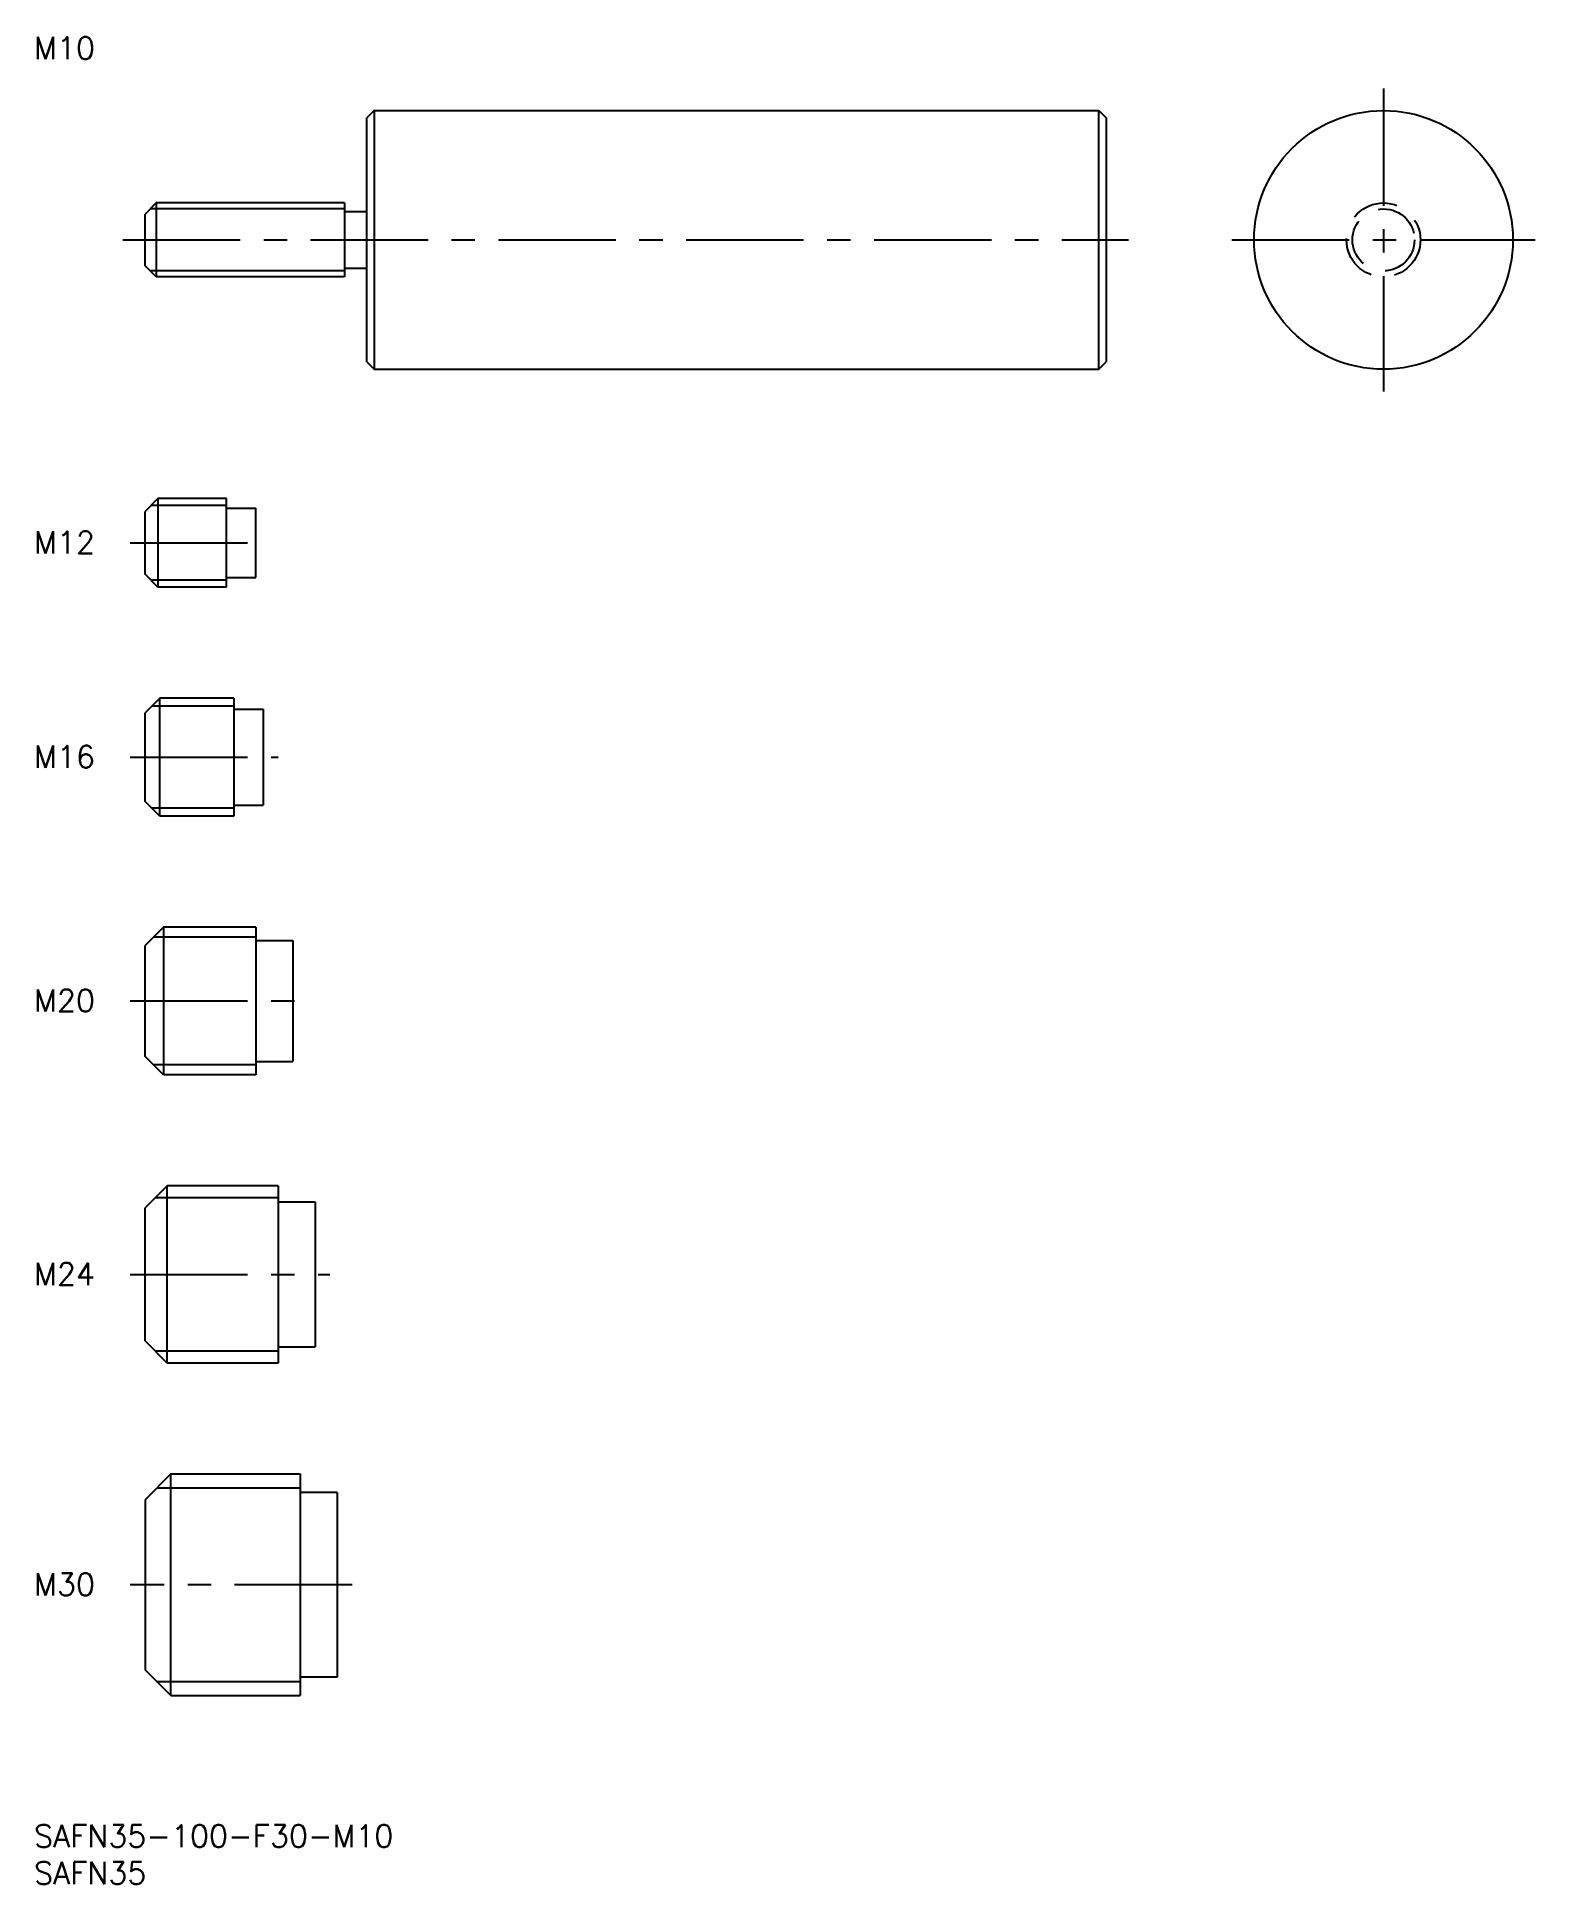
# Model space of a CAD drawing. Extents: x 0 to 203, y -8 to 242.
import ezdxf

# ---------------------------------------------------------------- set-up
doc = ezdxf.new("R2010")
doc.units = 0
doc.header["$LTSCALE"] = 0.5
doc.linetypes.add('CENTER', pattern=[50.8, 31.75, -6.35, 6.35, -6.35])
doc.linetypes.add('DASHED', pattern=[19.05, 12.7, -6.35])
for name, color, linetype in [('MSM_CENTER', 1, 'CENTER'), ('MSM_CONTINUOUS', 7, 'CONTINUOUS'), ('MSM_DASHED', 4, 'DASHED'), ('MSM_NARROW', 5, 'CONTINUOUS'), ('MSM_PART_NUMBER', 7, 'CONTINUOUS')]:
    doc.layers.add(name, color=color, linetype=linetype)
doc.styles.get("Standard").update_dxf_attribs({"font": 'txt.shx', "height": 1, "bigfont": 'bigfont.shx'})

# ---------------------------------------------------------------- blocks, each defined once
blk = doc.blocks.new('*U14')
at = {"layer": 'MSM_PART_NUMBER'}
blk.add_text('SAFN35-100-F30-M10', height=3, dxfattribs=at).set_placement((0, -3))
blk = doc.blocks.new('*U15')
at = {"layer": 'MSM_PART_NUMBER'}
blk.add_text('SAFN35', height=3, dxfattribs=at).set_placement((0, -8))
blk = doc.blocks.new('*U16')
at = {"layer": 'MSM_PART_NUMBER'}
blk.add_text('M30', height=3, dxfattribs=at).set_placement((0, 31.06))
blk = doc.blocks.new('*U17')
at = {"layer": 'MSM_PART_NUMBER'}
blk.add_text('M24', height=3, dxfattribs=at).set_placement((0, 73.06))
blk = doc.blocks.new('*U18')
at = {"layer": 'MSM_PART_NUMBER'}
blk.add_text('M20', height=3, dxfattribs=at).set_placement((0, 110.06))
blk = doc.blocks.new('*U19')
at = {"layer": 'MSM_PART_NUMBER'}
blk.add_text('M16', height=3, dxfattribs=at).set_placement((0, 143.06))
blk = doc.blocks.new('*U20')
at = {"layer": 'MSM_PART_NUMBER'}
blk.add_text('M12', height=3, dxfattribs=at).set_placement((0, 172.06))
blk = doc.blocks.new('*U21')
at = {"layer": 'MSM_PART_NUMBER'}
blk.add_text('M10', height=3, dxfattribs=at).set_placement((0, 238.96))

msp = doc.modelspace()

# ---------------------------------------------------------------- linework, layer by layer
at = {"layer": 'MSM_CENTER'}
for p, q in [((182.5, 235), (182.5, 194)), ((12, 214.5), (148, 214.5)), ((162, 214.5), (203, 214.5)), ((13, 173.5), (32, 173.5)), ((13, 144.5), (33, 144.5)), ((13, 111.5), (37, 111.5)), ((13, 74.5), (40, 74.5)), ((43, 32.5), (13, 32.5))]:
    msp.add_line(p, q, dxfattribs=at)
at = {"layer": 'MSM_CONTINUOUS'}
for p, q in [((46, 232), (45, 231)), ((45, 198), (45, 231)), ((46, 232), (144, 232)), ((46, 232), (46, 197)), ((144, 232), (145, 231)), ((144, 197), (144, 232)), ((145, 231), (145, 198)), ((16.5, 219.5), (15, 218)), ((15, 211), (15, 218)), ((42, 219.5), (16.5, 219.5)), ((16.5, 219.5), (16.5, 209.5)), ((42, 219.5), (42, 209.5)), ((42, 218.35), (45, 218.35)), ((16.5, 209.5), (15, 211)), ((42, 210.65), (45, 210.65)), ((42, 209.5), (16.5, 209.5)), ((45, 198), (46, 197)), ((144, 197), (145, 198)), ((46, 197), (144, 197)), ((16.75, 179.5), (15, 177.75)), ((15, 169.25), (15, 177.75)), ((26, 179.5), (16.75, 179.5)), ((16.75, 179.5), (16.75, 167.5)), ((26, 167.5), (26, 179.5)), ((26, 178.2), (30, 178.2)), ((30, 168.8), (30, 178.2)), ((16.75, 167.5), (15, 169.25)), ((26, 167.5), (16.75, 167.5)), ((26, 168.8), (30, 168.8)), ((17, 152.5), (15, 150.5)), ((27, 152.5), (17, 152.5)), ((17, 136.5), (17, 152.5)), ((27, 152.5), (27, 136.5)), ((15, 138.5), (15, 150.5)), ((27, 151), (31, 151)), ((31, 151), (31, 138)), ((17, 136.5), (15, 138.5)), ((27, 138), (31, 138)), ((27, 136.5), (17, 136.5)), ((17.5, 121.5), (15, 119)), ((30, 121.5), (17.5, 121.5)), ((17.5, 121.5), (17.5, 101.5)), ((30, 121.5), (30, 101.5)), ((15, 104), (15, 119)), ((30, 119.7), (35, 119.7)), ((35, 119.7), (35, 103.3)), ((17.5, 101.5), (15, 104)), ((30, 103.3), (35, 103.3)), ((30, 101.5), (17.5, 101.5)), ((18, 86.5), (15, 83.5)), ((33, 86.5), (18, 86.5)), ((18, 62.5), (18, 86.5)), ((33, 86.5), (33, 62.5)), ((15, 65.5), (15, 83.5)), ((33, 84.3), (38, 84.3)), ((38, 84.3), (38, 64.7)), ((18, 62.5), (15, 65.5)), ((33, 62.5), (18, 62.5)), ((33, 64.7), (38, 64.7)), ((18.5, 47.5), (15, 44)), ((18.5, 47.5), (36, 47.5)), ((18.5, 17.5), (18.5, 47.5)), ((36, 47.5), (36, 17.5)), ((41, 45), (36, 45)), ((41, 45), (41, 20)), ((15, 44), (15, 21)), ((18.5, 17.5), (15, 21)), ((41, 20), (36, 20)), ((18.5, 17.5), (36, 17.5))]:
    msp.add_line(p, q, dxfattribs=at)
msp.add_circle((182.5, 214.5), 17.5, dxfattribs=at)
at = {"layer": 'MSM_DASHED'}
for radius in [5, 4.19]:
    msp.add_circle((182.5, 214.5), radius, dxfattribs=at)
at = {"layer": 'MSM_NARROW'}
for p, q in [((42, 218.69), (15.69, 218.69)), ((42, 210.31), (15.69, 210.31)), ((26, 178.55), (15.8, 178.55)), ((26, 168.45), (15.8, 168.45)), ((27, 151.42), (15.92, 151.42)), ((27, 137.58), (15.92, 137.58)), ((30, 120.15), (16.15, 120.15)), ((30, 102.85), (16.15, 102.85)), ((33, 84.88), (16.38, 84.88)), ((33, 64.12), (16.38, 64.12)), ((16.61, 45.61), (36, 45.61)), ((16.61, 19.39), (36, 19.39))]:
    msp.add_line(p, q, dxfattribs=at)

# ---------------------------------------------------------------- block references
at = {"layer": 'MSM_CONTINUOUS'}
for name in ['*U21', '*U20', '*U19', '*U18', '*U17', '*U16', '*U14', '*U15']:
    msp.add_blockref(name, (0, 0), dxfattribs=at)

doc.saveas('drawing.dxf')
